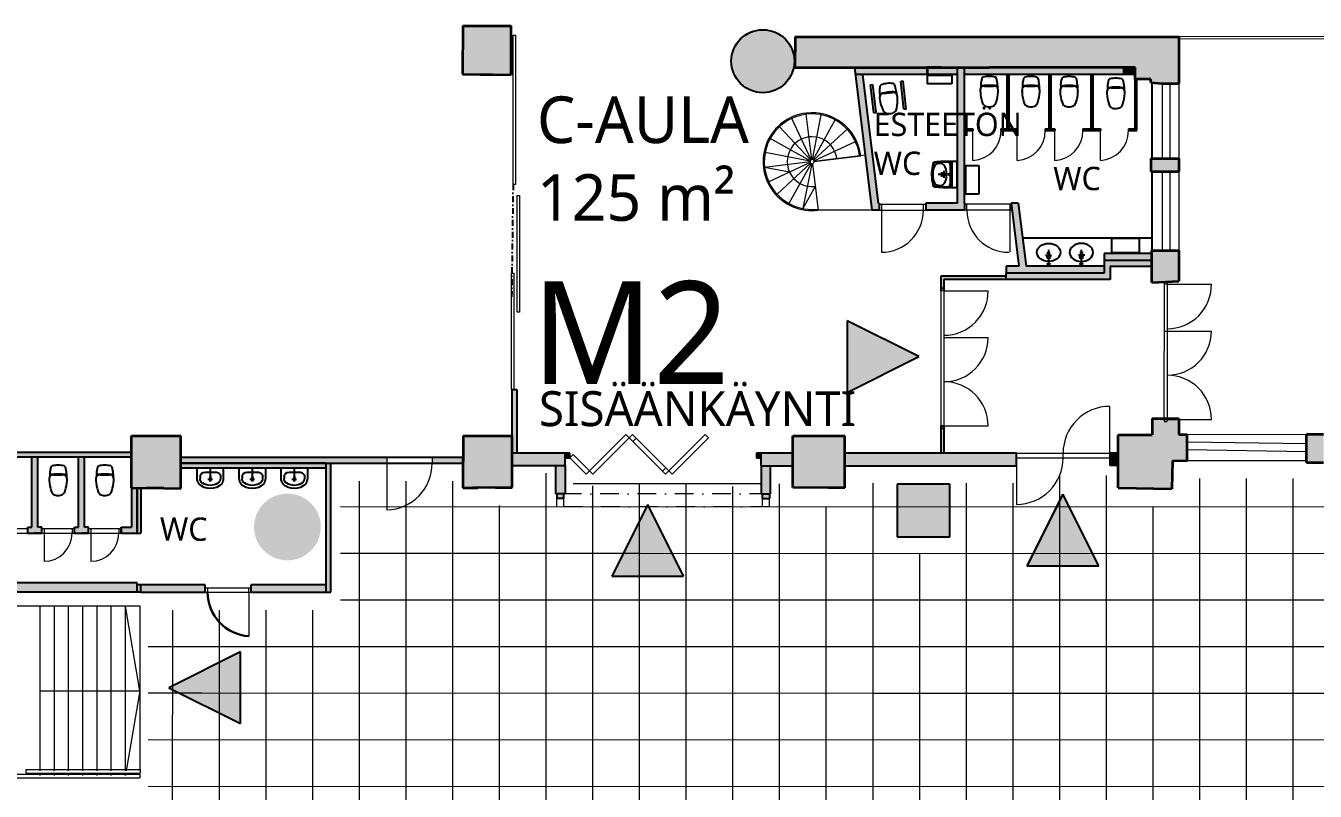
# Model space of a CAD drawing. Header units: millimetres. Extents: x -2569 to 735611, y -420503 to 265310.
# Drawn here: x 23671 to 51290, y 29254 to 45663 of the extents above; entities that cross this region are included whole.
import ezdxf

# ---------------------------------------------------------------- set-up
doc = ezdxf.new("R2010")
doc.units = ezdxf.units.MM
doc.linetypes.add('DASHDOT', pattern=[10, 5, -2.5, 0, -2.5])
doc.linetypes.add('DASHDOT2', pattern=[12.7, 6.35, -3.175, 0, -3.175])
for name, color, linetype, lineweight in [('02 dashed', 7, 'DASHDOT', 13), ('02 IKKUNAT', 130, 'Continuous', 13), ('02 KAIDE', 6, 'Continuous', 13), ('02 KANTAVA', 24, 'Continuous', 35), ('02 KANTAVA _väri', 2, 'Continuous', 35), ('02 OVET', 5, 'Continuous', 13), ('02 RAPUT_HISSI', 1, 'Continuous', 5), ('02 SEINALINJA', 151, 'Continuous', 13), ('02 VÄLISEINÄ', 21, 'Continuous', 25), ('02 VÄLISEINÄ _väri', 21, 'Continuous', 25), ('03 Rappukirjain Tapahtumatila', 1, 'Continuous', 18), ('08 vesipiste', 4, 'Continuous', 9)]:
    doc.layers.add(name, color=color, linetype=linetype, lineweight=lineweight)
doc.layers.add('02 Ruudukko eheä', color=7, linetype='Continuous', lineweight=9, true_color=0x7c7887)
for name, color, linetype in [('02 SANITEETTIKALUSTEET', 7, 'Continuous'), ('02 YLÄPUOLINEN', 8, 'DASHDOT2'), ('03 TEKSTIT', 7, 'Continuous'), ('05 palosammuttimet', 240, 'Continuous'), ('05 Poistumistie', 72, 'Continuous'), ('06 sähkökeskus', 152, 'Continuous')]:
    doc.layers.add(name, color=color, linetype=linetype)
doc.styles.get("Standard").update_dxf_attribs({"font": ''})
doc.styles.get('Standard').set_extended_font_data('Roboto')

# ---------------------------------------------------------------- blocks, each defined once
blk = doc.blocks.new('ruudukko')
at = {"layer": '02 Ruudukko eheä'}
for p, q in [((30610, 19946), (30610, 36512)), ((31610, 19953), (31610, 36512)), ((32610, 19883), (32610, 36512)), ((34610, 12336), (34610, 36688)), ((41610, 12349), (41610, 36472)), ((43610, 12362), (43610, 36472)), ((44610, 12363), (44610, 36472)), ((45610, 12364), (45610, 36632)), ((46610, 12364), (46610, 36632)), ((48610, 12402), (48610, 36570)), ((49610, 12359), (49610, 36571)), ((50610, 12360), (50610, 36571)), ((39222, 36457), (35187, 36457)), ((35610, 12342), (35610, 36415)), ((36610, 34937), (36610, 36457)), ((37610, 12346), (37610, 36449)), ((38610, 12346), (38610, 36398)), ((39610, 12346), (39610, 36457)), ((30201, 35972), (75610, 35961)), ((33610, 19946), (33610, 35991)), ((40610, 12627), (40610, 35969)), ((47610, 12618), (47610, 35968)), ((30201, 34972), (36626, 34970)), ((30201, 34972), (75610, 34961)), ((36610, 25970), (36610, 34970)), ((42610, 12357), (42610, 34969)), ((30201, 33973), (75610, 33962)), ((26606, 19973), (26610, 33748)), ((27610, 19911), (27610, 33748)), ((28610, 19946), (28610, 33748)), ((29610, 19946), (29610, 33748)), ((26085, 32973), (75610, 32961)), ((26085, 31973), (27244, 31973)), ((26610, 31973), (41610, 31969)), ((41610, 31969), (77996, 31960)), ((26085, 30973), (77996, 30960)), ((26085, 29973), (77996, 29960))]:
    blk.add_line(p, q, dxfattribs=at)
blk = doc.blocks.new('Poistumistie')
at = {"layer": '05 Poistumistie'}
blk.add_hatch(color=256, dxfattribs=at).paths.add_polyline_path([(-768, 0), (768, 0), (0, 1535)])
for p, q in [((0, 1535), (-768, 0)), ((768, 0), (0, 1535)), ((-768, 0), (768, 0))]:
    blk.add_line(p, q, dxfattribs=at)

msp = doc.modelspace()

# ---------------------------------------------------------------- hatches: boundary and pattern name
at = {"layer": '02 KANTAVA _väri'}
for points in [[(34064, 44920), (34064, 45380), (34064, 45663), (33030, 45663), (33029, 45379), (33027, 44919), (33025, 44623), (33398, 44619), (33678, 44616), (34064, 44611)], [(48370, 40847), (47793, 40847), (47793, 40159), (48370, 40185)], [(48545, 36904), (48372, 36904), (48372, 37242), (47801, 37242), (47801, 36894), (47070, 36894), (47070, 36387), (47070, 35757), (48216, 35740), (48232, 36339), (48545, 36342)], [(26990, 36874), (25938, 36874), (25938, 35756), (26246, 35752), (26626, 35748), (26990, 35743)], [(34092, 36874), (33036, 36874), (33035, 35759), (33350, 35761), (33730, 35763), (34092, 35766)], [(41216, 36874), (40099, 36874), (40099, 35765), (40861, 35761), (41216, 35761)]]:
    msp.add_hatch(color=256, dxfattribs=at).paths.add_polyline_path(points)
h = msp.add_hatch(color=256, dxfattribs=at)
h.paths.add_polyline_path([(48367, 45427), (40148, 45427), (40144, 44770), (47432, 44766), (47432, 44526), (47432, 44526), (47432, 44516), (47772, 44516), (47772, 44446), (48012, 44423), (48367, 44423)])
h.paths.add_polyline_path([(41420, 44769), (41457, 44769), (42998, 44768)], flags=17)
h = msp.add_hatch(color=256, dxfattribs=at)
h.paths.add_polyline_path([(47432, 44766), (47432, 44616)])
h.paths.add_polyline_path([(48368, 42816), (47772, 42816), (47772, 42536), (48368, 42536)])
h.paths.add_polyline_path([(51471, 36905), (51107, 36905), (51107, 36303), (51471, 36303)])
h.paths.add_polyline_path([(58566, 36909), (58209, 36908), (58209, 36342), (58566, 36345)])
at = {"layer": '02 VÄLISEINÄ'}
h = msp.add_hatch(color=256, dxfattribs=at)
h.dxf.hatch_style = 1
h.paths.add_polyline_path([(44779, 41857), (44779, 41707), (44797, 41707)])
at = {"layer": '02 VÄLISEINÄ _väri'}
h = msp.add_hatch(color=256, dxfattribs=at)
h.dxf.hatch_style = 1
h.paths.add_polyline_path([(42976, 44768), (41420, 44769), (41438, 44622), (42403, 44622), (42979, 44622)])
h = msp.add_hatch(color=256, dxfattribs=at)
h.dxf.hatch_style = 1
h.paths.add_polyline_path([(43779, 44767), (43629, 44767), (43629, 41857), (42947, 41858), (42947, 41708), (43779, 41707), (43779, 41857)])
h = msp.add_hatch(color=256, dxfattribs=at)
h.dxf.hatch_style = 1
h.paths.add_polyline_path([(43629, 44767), (43629, 44616), (42979, 44616), (42976, 44768)])
h = msp.add_hatch(color=256, dxfattribs=at)
h.dxf.hatch_style = 1
h.paths.add_polyline_path([(47182, 44766), (45166, 44766), (44311, 44766), (43779, 44767), (43779, 44616), (47182, 44616)])
h = msp.add_hatch(color=256, dxfattribs=at)
h.dxf.hatch_style = 1
h.paths.add_polyline_path([(47432, 44766), (47182, 44766), (47182, 44616), (47432, 44616)])
h = msp.add_hatch(color=256, dxfattribs=at)
h.dxf.hatch_style = 1
h.paths.add_polyline_path([(41590, 44616), (41440, 44606), (41796, 41708), (41947, 41708), (41947, 41858), (41929, 41858)])
h = msp.add_hatch(color=256, dxfattribs=at)
h.dxf.hatch_style = 1
h.paths.add_polyline_path([(44732, 44616), (44692, 44616), (44692, 43457), (44732, 43457)])
h = msp.add_hatch(color=256, dxfattribs=at)
h.dxf.hatch_style = 1
h.paths.add_polyline_path([(45632, 44616), (45592, 44616), (45592, 43457), (45632, 43456)])
h = msp.add_hatch(color=256, dxfattribs=at)
h.dxf.hatch_style = 1
h.paths.add_polyline_path([(46532, 44616), (46492, 44616), (46492, 43456), (46532, 43456)])
h = msp.add_hatch(color=256, dxfattribs=at)
h.dxf.hatch_style = 1
h.paths.add_polyline_path([(47472, 44516), (47432, 44516), (47432, 43456), (47472, 43456)])
h = msp.add_hatch(color=256, dxfattribs=at)
h.dxf.hatch_style = 1
h.paths.add_polyline_path([(43959, 43457), (43779, 43457), (43779, 43417), (43959, 43417)])
h = msp.add_hatch(color=256, dxfattribs=at)
h.dxf.hatch_style = 1
h.paths.add_polyline_path([(44909, 43457), (44559, 43457), (44559, 43417), (44909, 43417)])
h = msp.add_hatch(color=256, dxfattribs=at)
h.dxf.hatch_style = 1
h.paths.add_polyline_path([(45715, 43456), (45509, 43457), (45509, 43417), (45715, 43416)])
h = msp.add_hatch(color=256, dxfattribs=at)
h.dxf.hatch_style = 1
h.paths.add_polyline_path([(46690, 43456), (46315, 43457), (46315, 43417), (46532, 43416), (46690, 43417)])
h = msp.add_hatch(color=256, dxfattribs=at)
h.dxf.hatch_style = 1
h.paths.add_polyline_path([(47290, 43457), (47290, 43417), (47472, 43416), (47472, 43456)])
for points in [[(44930, 41857), (44779, 41857), (44945, 40507), (44668, 40507), (44668, 40357), (46767, 40357), (46767, 40507), (45096, 40507)], [(47793, 40634), (46767, 40634), (46767, 40357), (44668, 40357), (44668, 40227), (46897, 40227), (46897, 40504), (47793, 40504)], [(47793, 40784), (46767, 40784), (46767, 40634), (47793, 40634)], [(44890, 36504), (41216, 36504), (41216, 36229), (44890, 36229)], [(47070, 36387), (47070, 36504), (46890, 36504), (46890, 36244), (47070, 36244)]]:
    msp.add_hatch(color=256, dxfattribs=at).paths.add_polyline_path(points)
h = msp.add_hatch(color=256, dxfattribs=at)
h.dxf.hatch_style = 1
h.paths.add_polyline_path([(44668, 40297), (43268, 40297), (43268, 39984), (43338, 39984), (43338, 40227), (44668, 40227)])
h = msp.add_hatch(color=256, dxfattribs=at)
h.dxf.hatch_style = 1
h.paths.add_polyline_path([(34193, 37863), (34093, 37863), (34093, 36504), (34192, 36504)])
h = msp.add_hatch(color=256, dxfattribs=at)
h.dxf.hatch_style = 1
h.paths.add_polyline_path([(43338, 37086), (43268, 37086), (43268, 36504), (43338, 36504)])
h = msp.add_hatch(color=256, dxfattribs=at)
h.dxf.hatch_style = 1
h.paths.add_polyline_path([(25938, 36517), (19792, 36517), (19795, 36417), (25938, 36417)])
h = msp.add_hatch(color=256, dxfattribs=at)
h.dxf.hatch_style = 1
h.paths.add_polyline_path([(35224, 36504), (34092, 36504), (34092, 36229), (35224, 36229)])
h = msp.add_hatch(color=256, dxfattribs=at)
h.dxf.hatch_style = 1
h.paths.add_polyline_path([(35324, 36504), (35224, 36504), (35224, 36404), (35324, 36404)])
h = msp.add_hatch(color=256, dxfattribs=at)
h.dxf.hatch_style = 1
h.paths.add_polyline_path([(39424, 36504), (39324, 36504), (39324, 36404), (39424, 36404)])
h = msp.add_hatch(color=256, dxfattribs=at)
h.dxf.hatch_style = 1
h.paths.add_polyline_path([(40099, 36504), (39424, 36504), (39424, 36404), (39424, 36229), (40099, 36229)])
h = msp.add_hatch(color=256, dxfattribs=at)
h.dxf.hatch_style = 1
h.paths.add_polyline_path([(23928, 36417), (23798, 36417), (23798, 34914), (23713, 34914), (23713, 34784), (23798, 34784), (24013, 34784), (24013, 34884), (24013, 34914), (24008, 34914), (23928, 34914)])
h = msp.add_hatch(color=256, dxfattribs=at)
h.dxf.hatch_style = 1
h.paths.add_polyline_path([(25013, 34884), (25013, 34914), (25008, 34914), (24928, 34914), (24928, 36417), (24798, 36417), (24798, 34914), (24713, 34914), (24713, 34784), (24798, 34784), (25013, 34784)])
h = msp.add_hatch(color=256, dxfattribs=at)
h.dxf.hatch_style = 1
h.paths.add_polyline_path([(28847, 36414), (26990, 36414), (26990, 36284), (28847, 36284)])
h.paths.add_polyline_path([(30205, 36414), (29407, 36414), (29407, 36284), (30205, 36284)])
h.paths.add_polyline_path([(29407, 36384), (28847, 36384), (28847, 36264), (29407, 36264)])
h.paths.add_polyline_path([(29407, 36414), (28847, 36414), (28847, 36384), (29407, 36384)])
h = msp.add_hatch(color=256, dxfattribs=at)
h.dxf.hatch_style = 1
h.paths.add_polyline_path([(26990, 36284), (26990, 36184), (30103, 36184), (30103, 36284), (29407, 36284), (29407, 36264), (28847, 36264), (28847, 36284)])
h = msp.add_hatch(color=256, dxfattribs=at)
h.dxf.hatch_style = 1
h.paths.add_polyline_path([(30205, 36284), (30103, 36284), (30103, 33520), (30205, 33520)])
h = msp.add_hatch(color=256, dxfattribs=at)
h.dxf.hatch_style = 1
h.paths.add_polyline_path([(33032, 36414), (30205, 36414), (30205, 36284), (31405, 36284), (31405, 36414), (32373, 36414), (32373, 36284), (33032, 36284)])
h = msp.add_hatch(color=256, dxfattribs=at)
h.dxf.hatch_style = 1
h.paths.add_polyline_path([(35224, 36229), (35024, 36229), (35024, 35629), (35224, 35629)])
h.paths.add_polyline_path([(35224, 35629), (35024, 35629), (35024, 35629), (35224, 35629)], flags=17)
h.paths.add_polyline_path([(35199, 35629), (35049, 35629), (35049, 35527), (35199, 35527)])
h = msp.add_hatch(color=256, dxfattribs=at)
h.dxf.hatch_style = 1
h.paths.add_polyline_path([(39624, 36229), (39424, 36229), (39424, 35742), (39624, 35742)])
h.paths.add_polyline_path([(39624, 35742), (39424, 35742), (39424, 35629), (39624, 35629)])
h.paths.add_polyline_path([(39599, 35629), (39449, 35629), (39449, 35527), (39599, 35527)])
h = msp.add_hatch(color=256, dxfattribs=at)
h.dxf.hatch_style = 1
h.paths.add_polyline_path([(26055, 35754), (25938, 35754), (25938, 34914), (25713, 34914), (25713, 34784), (26055, 34784)])
h = msp.add_hatch(color=256, dxfattribs=at)
h.dxf.hatch_style = 1
h.paths.add_polyline_path([(26138, 35753), (26055, 35754), (26055, 34783), (26138, 34783)])
h = msp.add_hatch(color=256, dxfattribs=at)
h.dxf.hatch_style = 1
h.paths.add_polyline_path([(26055, 33720), (18819, 33720), (18819, 33520), (26055, 33520)])
h = msp.add_hatch(color=256, dxfattribs=at)
h.dxf.hatch_style = 1
h.paths.add_polyline_path([(27514, 33520), (27514, 33678), (26051, 33678), (26051, 33520)])
h = msp.add_hatch(color=256, dxfattribs=at)
h.dxf.hatch_style = 1
h.paths.add_polyline_path([(30103, 33678), (28500, 33678), (28500, 33520), (30103, 33520)])
at = {"layer": '05 palosammuttimet'}
msp.add_hatch(color=256, dxfattribs=at).paths.add_polyline_path([(40133, 44903, 1), (38783, 44903, 1)])
at = {"layer": '05 Poistumistie'}
h = msp.add_hatch(color=256, dxfattribs=at)
h.paths.add_polyline_path([(41263, 39339), (41263, 37803), (42798, 38571)])
h.paths.add_polyline_path([(41263, 39075), (41263, 38067)], flags=17)
h = msp.add_hatch(color=256, dxfattribs=at)
h.paths.add_polyline_path([(28269, 30703), (28269, 32239), (26734, 31471)])
h.paths.add_polyline_path([(28269, 30967), (28269, 31975)], flags=17)
at = {"layer": '06 sähkökeskus'}
msp.add_hatch(color=256, dxfattribs=at).paths.add_polyline_path([(42339, 34708), (43464, 34708), (43464, 35833), (42339, 35833)])
at = {"layer": '08 vesipiste'}
msp.add_hatch(color=256, dxfattribs=at).paths.add_polyline_path([(28560, 34919, 1), (29990, 34919, 1)])

# ---------------------------------------------------------------- linework, layer by layer
at = {"layer": '02 dashed', "ltscale": 80}
for p, q in [((35049, 35354), (35049, 35527)), ((39599, 35354), (35049, 35354)), ((39599, 35354), (35049, 35354)), ((35199, 35354), (35199, 35527)), ((39575, 35629), (35224, 35629)), ((39449, 35354), (39449, 35527)), ((39599, 35354), (39599, 35527))]:
    msp.add_line(p, q, dxfattribs=at)
at = {"layer": '02 IKKUNAT', "linetype": 'Continuous'}
for p, q in [((48012, 44423), (48012, 42816)), ((48177, 44423), (48177, 42816)), ((48012, 42536), (48012, 40847)), ((48177, 42536), (48177, 40847)), ((51113, 36698), (48551, 36737)), ((51111, 36533), (48548, 36572))]:
    msp.add_line(p, q, dxfattribs=at)
at = {"layer": '02 IKKUNAT'}
for points in [[(34109, 45464), (34159, 45464), (34159, 42264), (34109, 42264), (34109, 45464)], [(34198, 39524), (34198, 42024), (34248, 42024), (34248, 39524), (34198, 39524)], [(34076, 37863), (34076, 40363), (34126, 40363), (34126, 37863), (34076, 37863)]]:
    msp.add_lwpolyline(points, dxfattribs=at)
at = {"layer": '02 KAIDE'}
for p, q in [((55122, 45438), (48367, 45427)), ((55072, 45388), (48367, 45377))]:
    msp.add_line(p, q, dxfattribs=at)
at = {"layer": '02 KAIDE', "ltscale": 50}
for p, q in [((21939, 29620), (26111, 29620)), ((23679, 29720), (26121, 29720)), ((23679, 29640), (23679, 29720)), ((23679, 29640), (26121, 29640)), ((26111, 29620), (26111, 29540)), ((26121, 29720), (26121, 29640)), ((21939, 29540), (26111, 29540))]:
    msp.add_line(p, q, dxfattribs=at)
at = {"layer": '02 KANTAVA'}
for p, q in [((33030, 45663), (33029, 45379)), ((33030, 45663), (33029, 45379)), ((33030, 45663), (34064, 45663)), ((33030, 45663), (34064, 45663)), ((34064, 44920), (34064, 45663)), ((33029, 45379), (33027, 44919)), ((33029, 45379), (33027, 44919)), ((34064, 44920), (34064, 45380)), ((40148, 45427), (40144, 44770)), ((40148, 45427), (48367, 45427)), ((48367, 45427), (48367, 44423)), ((33027, 44919), (33025, 44623)), ((33027, 44919), (33025, 44623)), ((34064, 44611), (34064, 44920)), ((34064, 44611), (34064, 44920)), ((40144, 44770), (44311, 44766)), ((43268, 44767), (42976, 44767)), ((42976, 44767), (42979, 44622)), ((45166, 44766), (44311, 44766)), ((47432, 44766), (45166, 44766)), ((47432, 44516), (47432, 44766)), ((33025, 44623), (33398, 44619)), ((33025, 44623), (33398, 44619)), ((33398, 44619), (33678, 44616)), ((33398, 44619), (33678, 44616)), ((33678, 44616), (34064, 44611)), ((33678, 44616), (34064, 44611)), ((47772, 44516), (47432, 44516)), ((47772, 44446), (47772, 44516)), ((47772, 44446), (48012, 44423)), ((48012, 44423), (48367, 44423)), ((47772, 42816), (47772, 42536)), ((47772, 42816), (48368, 42816)), ((48368, 42816), (48368, 42536)), ((47772, 42536), (48368, 42536)), ((47793, 40159), (47793, 40847)), ((47793, 40847), (48370, 40847)), ((48370, 40847), (48370, 40185)), ((47793, 40159), (48370, 40185)), ((47801, 37242), (47801, 36894)), ((47801, 37242), (48372, 37242)), ((48372, 37242), (48372, 36904)), ((25938, 36874), (26990, 36874)), ((25938, 35756), (25938, 36874)), ((26990, 35743), (26990, 36874)), ((33036, 36874), (33035, 35759)), ((33036, 36874), (34092, 36874)), ((34092, 35766), (34092, 36874)), ((40099, 35765), (40099, 36874)), ((40099, 36874), (41216, 36874)), ((41216, 35761), (41216, 36874)), ((47070, 36894), (47801, 36894)), ((47070, 36387), (47070, 36894)), ((48372, 36904), (48545, 36904)), ((48545, 36342), (48545, 36904)), ((51107, 36303), (51107, 36905)), ((51107, 36905), (51471, 36905)), ((47070, 35757), (47070, 36387)), ((48232, 36339), (48216, 35740)), ((48232, 36339), (48545, 36342)), ((51107, 36303), (51471, 36303)), ((25938, 35756), (26246, 35752)), ((26626, 35748), (26246, 35752)), ((26626, 35748), (26990, 35743)), ((33035, 35759), (33350, 35761)), ((33730, 35763), (33249, 35760)), ((33730, 35763), (34092, 35766)), ((40861, 35761), (40099, 35765)), ((41216, 35761), (40861, 35761)), ((47070, 35757), (48216, 35740))]:
    msp.add_line(p, q, dxfattribs=at)
at = {"layer": '02 OVET'}
for p, q in [((43959, 42776), (43959, 43457)), ((44559, 43417), (44559, 43457)), ((44909, 42776), (44909, 43457)), ((45509, 43416), (45509, 43457)), ((45715, 42776), (45715, 43456)), ((46315, 43416), (46315, 43457)), ((46690, 42776), (46690, 43456)), ((47290, 43416), (47290, 43457)), ((41947, 41838), (42947, 41838)), ((41947, 41708), (42947, 41708)), ((41997, 41838), (41997, 40808)), ((42897, 41708), (42897, 41838)), ((44779, 41837), (43779, 41837)), ((44779, 41707), (43779, 41707)), ((43829, 41707), (43829, 41837)), ((44749, 41837), (44749, 40807)), ((48055, 40171), (48050, 37192)), ((48121, 40171), (48055, 40171)), ((48121, 40123), (48055, 40123)), ((48121, 40173), (48116, 37192)), ((48121, 40123), (49068, 40123)), ((43338, 39984), (43268, 39984)), ((43268, 39984), (43268, 37086)), ((43338, 39984), (44285, 39984)), ((43338, 39984), (43338, 37086)), ((43338, 38980), (44285, 38980)), ((48053, 39119), (49068, 39119)), ((46890, 36504), (46890, 37503)), ((43268, 37086), (43338, 37086)), ((43338, 37086), (44285, 37086)), ((48055, 37225), (48121, 37225)), ((48055, 37178), (48121, 37178)), ((48121, 37225), (49068, 37225)), ((44890, 36504), (46890, 36504)), ((44890, 36404), (44890, 35404)), ((44890, 36404), (46890, 36404)), ((23013, 34884), (23713, 34884)), ((23713, 34884), (23713, 34784)), ((24013, 34884), (24713, 34884)), ((24013, 34884), (24013, 34784)), ((24063, 34884), (24063, 34784)), ((24663, 34884), (24663, 34784)), ((24713, 34884), (24713, 34784)), ((25013, 34884), (25713, 34884)), ((25013, 34884), (25013, 34784)), ((25063, 34884), (25063, 34784)), ((25663, 34884), (25663, 34784)), ((25713, 34884), (25713, 34784)), ((23013, 34784), (23713, 34784)), ((24013, 34784), (24713, 34784)), ((24063, 34784), (24063, 34184)), ((25013, 34784), (25713, 34784)), ((25063, 34784), (25063, 34184)), ((27514, 33612), (27564, 33612)), ((27514, 33520), (27564, 33520)), ((27564, 33612), (28500, 33612)), ((27564, 33612), (27564, 33520)), ((27564, 33520), (28450, 33520)), ((28450, 33520), (28450, 33612)), ((28450, 33520), (28450, 32577)), ((28450, 33520), (28500, 33520))]:
    msp.add_line(p, q, dxfattribs=at)
at = {"layer": '02 OVET', "ltscale": 30}
for p, q in [((35748, 36121), (36526, 36899)), ((36597, 36828), (35819, 36050)), ((36526, 36899), (36597, 36828)), ((36667, 36899), (36597, 36828)), ((36597, 36828), (37374, 36050)), ((37445, 36121), (36667, 36899)), ((36674, 36750), (36745, 36821)), ((37445, 36121), (38223, 36899)), ((38294, 36828), (37516, 36050)), ((38223, 36899), (38294, 36828)), ((35395, 36474), (35324, 36404)), ((35748, 36121), (35395, 36474)), ((45890, 36404), (45890, 36504)), ((35324, 36404), (35677, 36050)), ((37311, 36114), (37382, 36184)), ((35677, 36050), (35748, 36121)), ((35819, 36050), (35748, 36121)), ((37374, 36050), (37445, 36121)), ((37516, 36050), (37445, 36121))]:
    msp.add_line(p, q, dxfattribs=at)
at = {"layer": '02 OVET', "color": 5}
for p, q in [((31405, 36414), (32373, 36414)), ((31405, 36414), (31405, 36284)), ((31405, 36284), (32373, 36284)), ((31405, 36284), (31405, 35284)), ((32373, 36414), (32373, 36284))]:
    msp.add_line(p, q, dxfattribs=at)
at = {"layer": '02 OVET'}
for centre, radius, start, end in [((43925, 43410), 635, 273.1348, 0.6569), ((44873, 43411), 636, 273.2377, 0.5225), ((45679, 43411), 636, 273.2377, 0.5225), ((46654, 43411), 636, 273.2377, 0.5225), ((41997, 41708), 900, 270, 0), ((44729, 41707), 900, 180, 270), ((48121, 40114), 947, 270, 0.5735), ((43338, 39975), 947, 270, 0.5735), ((43338, 38980), 947, 270, 0), ((48121, 39119), 947, 270, 0), ((48121, 37225), 947, 0, 90), ((43338, 37086), 947, 0, 90), ((46890, 36504), 1000, 89.9911, 179.9985), ((44890, 36404), 1000, 270, 0), ((24063, 34784), 600, 270, 0), ((25063, 34784), 600, 270, 0)]:
    msp.add_arc(centre, radius, start, end, dxfattribs=at)
at = {"layer": '02 OVET', "color": 5}
msp.add_arc((31382, 36275), 991, 271.3423, 0.5177, dxfattribs=at)
at = {"layer": '02 OVET', "lineweight": 30, "ltscale": 5}
msp.add_arc((28507, 33520), 943, 180, 266.5346, dxfattribs=at)
at = {"layer": '02 RAPUT_HISSI'}
for p, q in [((40495, 42790), (40081, 43678)), ((40508, 42794), (40389, 43766)), ((40522, 42793), (40709, 43755)), ((40534, 42788), (41010, 43646)), ((40483, 42782), (39815, 43499)), ((40545, 42780), (41262, 43448)), ((40475, 42771), (39618, 43246)), ((40553, 42769), (41441, 43183)), ((40470, 42759), (39508, 42946)), ((41651, 42890), (40557, 42755)), ((40557, 42755), (41555, 42878)), ((40470, 42745), (39497, 42625)), ((40474, 42732), (39585, 42318)), ((26121, 33220), (18459, 33220))]:
    msp.add_line(p, q, dxfattribs=at)
at = {"layer": '02 RAPUT_HISSI', "ltscale": 30}
msp.add_line((40030, 42525), (39497, 42625), dxfattribs=at)
at = {"layer": '02 RAPUT_HISSI', "ltscale": 25}
for p, q in [((40481, 42720), (39765, 42052)), ((40492, 42712), (40017, 41855)), ((40505, 42707), (40318, 41745)), ((40519, 42707), (40641, 41708)), ((40578, 42220), (40318, 41745))]:
    msp.add_line(p, q, dxfattribs=at)
at = {"layer": '02 RAPUT_HISSI', "ltscale": 50}
for p, q in [((41787, 41708), (40641, 41708)), ((23979, 29690), (23979, 33220)), ((24283, 29690), (24283, 33220)), ((24588, 29690), (24588, 33220)), ((24892, 29690), (24892, 33220)), ((25197, 29690), (25197, 33220)), ((25501, 29690), (25501, 33220)), ((25806, 29690), (25806, 33220)), ((26111, 31405), (25806, 33220)), ((26121, 29690), (26121, 33220)), ((23979, 31405), (26111, 31405)), ((26111, 31405), (25823, 29690)), ((23979, 29590), (23979, 29640)), ((24283, 29590), (24283, 29640)), ((24588, 29590), (24588, 29640)), ((24892, 29590), (24892, 29640)), ((25197, 29590), (25197, 29640)), ((25501, 29590), (25501, 29640)), ((25814, 29640), (25806, 29590)), ((25806, 29590), (25806, 29640))]:
    msp.add_line(p, q, dxfattribs=at)
at = {"layer": '02 RAPUT_HISSI'}
for radius, start, end in [(1050, 97, 277), (1024, 7, 277), (1050, 7, 97), (43.7, 151, 7), (43.7, 7, 151)]:
    msp.add_arc((40513, 42750), radius, start, end, dxfattribs=at)
at = {"layer": '02 RAPUT_HISSI', "ltscale": 30}
msp.add_arc((40513, 42750), 534, 7, 205, dxfattribs=at)
at = {"layer": '02 RAPUT_HISSI', "ltscale": 25}
msp.add_arc((40513, 42750), 534, 205, 277, dxfattribs=at)
at = {"layer": '02 SANITEETTIKALUSTEET'}
for p, q in [((42462, 44474), (42412, 44468)), ((42479, 43872), (42412, 44468)), ((42529, 43878), (42462, 44474)), ((43509, 44597), (42979, 44597)), ((42979, 44597), (42979, 44417)), ((43509, 44597), (43509, 44417)), ((41766, 44396), (41816, 44401)), ((41833, 43799), (41766, 44396)), ((41883, 43805), (41816, 44401)), ((41960, 44223), (41966, 44163)), ((42041, 44212), (42233, 44234)), ((42316, 44263), (42323, 44203)), ((43509, 44417), (42979, 44417)), ((44129, 44391), (44129, 44331)), ((44208, 44371), (44401, 44371)), ((44487, 44391), (44487, 44331)), ((45021, 44391), (45021, 44331)), ((45100, 44371), (45293, 44371)), ((45380, 44391), (45380, 44331)), ((45838, 44390), (45838, 44330)), ((45917, 44370), (46110, 44370)), ((46196, 44390), (46196, 44330)), ((46839, 44353), (46839, 44293)), ((46919, 44333), (47112, 44333)), ((47198, 44353), (47198, 44293)), ((41833, 43799), (41883, 43805)), ((42529, 43878), (42479, 43872)), ((43342, 42401), (43342, 42551)), ((43492, 42749), (43492, 42203)), ((43618, 42755), (43507, 42755)), ((43507, 42755), (43507, 42195)), ((43618, 42195), (43618, 42755)), ((44090, 42663), (43802, 42663)), ((43802, 42663), (43802, 42063)), ((44090, 42063), (44090, 42663)), ((43442, 42476), (43217, 42476)), ((43292, 42426), (43292, 42526)), ((43507, 42195), (43618, 42195)), ((43802, 42063), (44090, 42063)), ((47793, 41107), (45022, 41107)), ((47524, 41100), (46924, 41100)), ((46924, 41100), (46924, 40800)), ((47524, 40800), (47524, 41100)), ((46924, 40800), (47524, 40800)), ((27342, 35960), (27342, 36184)), ((27342, 36184), (27902, 36184)), ((27622, 36184), (27622, 35897)), ((27902, 36184), (27902, 35960)), ((28242, 35960), (28242, 36184)), ((28242, 36184), (28802, 36184)), ((28522, 36184), (28522, 35897)), ((28802, 36184), (28802, 35960)), ((29142, 35960), (29142, 36184)), ((29142, 36184), (29702, 36184)), ((29422, 36184), (29422, 35897)), ((29702, 36184), (29702, 35960)), ((24183, 36059), (24183, 35999)), ((24263, 36039), (24456, 36039)), ((24542, 36059), (24542, 35999)), ((25183, 36059), (25183, 35999)), ((25263, 36039), (25456, 36039)), ((25542, 36059), (25542, 35999)), ((27345, 35927), (27342, 35960)), ((27353, 35896), (27345, 35927)), ((27403, 36005), (27403, 35960)), ((27511, 36094), (27733, 36094)), ((27572, 35947), (27672, 35947)), ((27597, 35922), (27647, 35922)), ((27841, 36005), (27841, 35960)), ((27899, 35927), (27891, 35896)), ((27902, 35960), (27899, 35927)), ((28245, 35927), (28242, 35960)), ((28253, 35896), (28245, 35927)), ((28303, 36005), (28303, 35960)), ((28411, 36094), (28633, 36094)), ((28472, 35947), (28572, 35947)), ((28497, 35922), (28547, 35922)), ((28741, 36005), (28741, 35960)), ((28799, 35927), (28791, 35896)), ((28802, 35960), (28799, 35927)), ((29144, 35927), (29142, 35960)), ((29152, 35896), (29144, 35927)), ((29202, 36005), (29202, 35960)), ((29311, 36094), (29532, 36094)), ((29372, 35947), (29472, 35947)), ((29397, 35922), (29447, 35922)), ((29641, 36005), (29641, 35960)), ((29699, 35927), (29691, 35896)), ((29702, 35960), (29699, 35927)), ((27366, 35866), (27353, 35896)), ((27384, 35839), (27366, 35866)), ((27406, 35816), (27384, 35839)), ((27431, 35798), (27406, 35816)), ((27492, 35768), (27431, 35798)), ((27556, 35750), (27492, 35768)), ((27622, 35744), (27556, 35750)), ((27688, 35750), (27622, 35744)), ((27753, 35768), (27688, 35750)), ((27814, 35798), (27753, 35768)), ((27839, 35816), (27814, 35798)), ((27861, 35839), (27839, 35816)), ((27878, 35866), (27861, 35839)), ((27891, 35896), (27878, 35866)), ((28266, 35866), (28253, 35896)), ((28283, 35839), (28266, 35866)), ((28305, 35816), (28283, 35839)), ((28330, 35798), (28305, 35816)), ((28391, 35768), (28330, 35798)), ((28456, 35750), (28391, 35768)), ((28522, 35744), (28456, 35750)), ((28588, 35750), (28522, 35744)), ((28652, 35768), (28588, 35750)), ((28713, 35798), (28652, 35768)), ((28739, 35816), (28713, 35798)), ((28760, 35839), (28739, 35816)), ((28778, 35866), (28760, 35839)), ((28791, 35896), (28778, 35866)), ((29165, 35866), (29152, 35896)), ((29183, 35839), (29165, 35866)), ((29205, 35816), (29183, 35839)), ((29230, 35798), (29205, 35816)), ((29291, 35768), (29230, 35798)), ((29355, 35750), (29291, 35768)), ((29422, 35744), (29355, 35750)), ((29488, 35750), (29422, 35744)), ((29552, 35768), (29488, 35750)), ((29613, 35798), (29552, 35768)), ((29638, 35816), (29613, 35798)), ((29660, 35839), (29638, 35816)), ((29678, 35866), (29660, 35839)), ((29691, 35896), (29678, 35866))]:
    msp.add_line(p, q, dxfattribs=at)
at = {"layer": '02 SANITEETTIKALUSTEET', "ltscale": 20}
for p, q in [((45510, 40744), (45639, 40744)), ((45541, 40797), (45615, 40797)), ((45581, 40553), (45581, 40857)), ((46353, 40744), (46223, 40744)), ((46321, 40797), (46248, 40797)), ((46281, 40553), (46281, 40857))]:
    msp.add_line(p, q, dxfattribs=at)
at = {"layer": '02 SANITEETTIKALUSTEET'}
for centre, radius in [((43321, 42476), 29.9), ((43442, 42476), 13.9)]:
    msp.add_circle(centre, radius, dxfattribs=at)
at = {"layer": '02 SANITEETTIKALUSTEET', "ltscale": 20}
for centre, radius in [((45581, 40705), 31.1), ((46281, 40705), 31.1), ((45581, 40553), 24.4), ((46281, 40553), 24.4)]:
    msp.add_circle(centre, radius, dxfattribs=at)
at = {"layer": '02 SANITEETTIKALUSTEET'}
for centre, radius, start, end in [((44754, 44365), 626, 164.4337, 177.4071), ((44189, 44522), 40, 103.7116, 164.4337), ((44308, 44036), 540, 90, 103.7116), ((44308, 44036), 540, 76.2884, 90), ((44426, 44522), 40, 15.5663, 76.2884), ((43862, 44365), 626, 2.5929, 15.5663), ((45646, 44364), 626, 164.4337, 177.4071), ((45082, 44521), 40, 103.7116, 164.4337), ((45200, 44036), 540, 90, 103.7116), ((45200, 44036), 540, 76.2884, 90), ((45319, 44521), 40, 15.5663, 76.2884), ((44755, 44364), 626, 2.5929, 15.5663), ((46463, 44364), 626, 164.4337, 177.4071), ((45899, 44521), 40, 103.7116, 164.4337), ((46017, 44035), 540, 90, 103.7116), ((46017, 44035), 540, 76.2884, 90), ((46136, 44521), 40, 15.5663, 76.2884), ((45571, 44364), 626, 2.5929, 15.5663), ((47465, 44326), 626, 164.4337, 177.4071), ((46900, 44484), 40, 103.7116, 164.4337), ((47019, 43998), 540, 90, 103.7116), ((47019, 43998), 540, 76.2884, 90), ((47137, 44484), 40, 15.5663, 76.2884), ((46573, 44326), 626, 2.5929, 15.5663), ((42584, 44267), 626, 170.839, 183.8124), ((41979, 44226), 20, 183.8124, 286.4644), ((42006, 44360), 40, 110.1169, 170.839), ((42059, 44091), 123, 98.6487, 130.5301), ((42238, 43351), 893, 96.4053, 106.4644), ((42178, 43890), 540, 96.4053, 110.1169), ((42178, 43890), 540, 82.6936, 96.4053), ((42238, 43351), 893, 86.3461, 96.4053), ((42248, 44112), 123, 62.2804, 97.9062), ((42241, 44386), 40, 21.9716, 82.6936), ((41698, 44167), 626, 8.9981, 21.9716), ((42296, 44262), 20, 266.3461, 8.9981), ((42264, 44160), 73.6, 40.8033, 55.2617), ((42195, 44126), 149, 358.0981, 33.4331), ((44264, 44269), 149, 152.6296, 188.3072), ((44835, 44266), 718, 181.5081, 199.512), ((44149, 44392), 20, 177.4071, 280.0591), ((44192, 44295), 73.6, 131.1436, 145.6019), ((44213, 44249), 123, 92.2435, 124.1248), ((44308, 43494), 893, 90, 100.0591), ((44308, 43494), 893, 79.9409, 90), ((44403, 44249), 123, 55.8752, 91.5009), ((43781, 44266), 718, 340.488, 358.4919), ((44467, 44392), 20, 259.9409, 2.5929), ((44424, 44295), 73.6, 34.3981, 48.8564), ((44352, 44269), 149, 351.6928, 27.0279), ((45157, 44268), 149, 152.6296, 188.3072), ((45728, 44266), 718, 181.5081, 199.512), ((45041, 44392), 20, 177.4071, 280.0591), ((45085, 44294), 73.6, 131.1436, 145.6019), ((45105, 44248), 123, 92.2435, 124.1248), ((45200, 43493), 893, 90, 100.0591), ((45200, 43493), 893, 79.9409, 90), ((45296, 44248), 123, 55.8752, 91.5009), ((44673, 44266), 718, 340.488, 358.4919), ((45360, 44392), 20, 259.9409, 2.5929), ((45316, 44294), 73.6, 34.3981, 48.8564), ((45244, 44268), 149, 351.6928, 27.0279), ((45973, 44267), 149, 152.6296, 188.3072), ((46544, 44265), 718, 181.5081, 199.512), ((45858, 44391), 20, 177.4071, 280.0591), ((45901, 44294), 73.6, 131.1436, 145.6019), ((45922, 44247), 123, 92.2435, 124.1248), ((46017, 43492), 893, 90, 100.0591), ((46017, 43492), 893, 79.9409, 90), ((46112, 44247), 123, 55.8752, 91.5009), ((45490, 44265), 718, 340.488, 358.4919), ((46176, 44391), 20, 259.9409, 2.5929), ((46133, 44294), 73.6, 34.3981, 48.8564), ((46061, 44267), 149, 351.6928, 27.0279), ((46975, 44230), 149, 152.6296, 188.3072), ((47546, 44228), 718, 181.5081, 199.512), ((46859, 44354), 20, 177.4071, 280.0591), ((46903, 44256), 73.6, 131.1436, 145.6019), ((46924, 44210), 123, 92.2435, 124.1248), ((47019, 43455), 893, 90, 100.0591), ((47019, 43455), 893, 79.9409, 90), ((47114, 44210), 123, 55.8752, 91.5009), ((46492, 44228), 718, 340.488, 358.4919), ((47178, 44354), 20, 259.9409, 2.5929), ((47134, 44256), 73.6, 34.3981, 48.8564), ((47063, 44230), 149, 351.6928, 27.0279), ((42108, 44116), 149, 159.0348, 194.7125), ((42676, 44178), 718, 187.9134, 205.9173), ((42034, 44134), 73.6, 137.5488, 152.0072), ((41628, 44060), 718, 346.8933, 4.8972), ((44300, 44066), 147, 195.3839, 232.3772), ((44305, 44136), 210, 242.8821, 270.711), ((44310, 44137), 211, 269.3747, 296.9913), ((44313, 44068), 150, 308.1392, 344.2627), ((45193, 44065), 147, 195.3839, 232.3772), ((45198, 44135), 210, 242.8821, 270.711), ((45203, 44136), 211, 269.3747, 296.9913), ((45206, 44067), 150, 308.1392, 344.2627), ((46009, 44065), 147, 195.3839, 232.3772), ((46014, 44134), 210, 242.8821, 270.711), ((46019, 44136), 211, 269.3747, 296.9913), ((46022, 44066), 150, 308.1392, 344.2627), ((47011, 44028), 147, 195.3839, 232.3772), ((47024, 44029), 150, 308.1392, 344.2627), ((42166, 43919), 147, 201.7891, 238.7825), ((42164, 43989), 210, 249.2874, 277.1163), ((42169, 43991), 211, 275.78, 303.3966), ((42179, 43922), 150, 314.5445, 350.668), ((47016, 44097), 210, 242.8821, 270.711), ((47021, 44099), 211, 269.3747, 296.9913), ((44443, 42423), 1373, 168.1843, 176.6726), ((44525, 42413), 1440, 168.5368, 176.2662), ((43144, 42694), 45.7, 95.8484, 168.8008), ((43803, 42476), 704, 170.7704, 180.0072), ((43338, 42533), 236, 150.2518, 166.2207), ((43148, 42691), 35.8, 96.8486, 164.1485), ((43260, 42580), 145, 147.7243, 151.023), ((43229, 42604), 107, 103.0345, 149.7487), ((43433, 40212), 2545, 88.8289, 96.6326), ((43419, 40272), 2470, 89.9581, 96.3818), ((43249, 42565), 149, 65.3927, 107.55), ((43198, 42544), 193, 33.4383, 54.4154), ((43155, 42537), 234, 12.9193, 28.977), ((42688, 42476), 704, 359.9928, 9.2296), ((43423, 42694), 48.3, 5.0309, 92.4162), ((40643, 42474), 2837, 355.5947, 4.5138), ((43485, 42749), 7, 0, 93.9452), ((43708, 42471), 637, 177.1436, 181.1482), ((44443, 42529), 1373, 182.9816, 191.8053), ((44063, 42477), 976, 178.2786, 181.7938), ((44525, 42539), 1440, 183.6926, 191.4617), ((43803, 42476), 704, 179.8477, 180.0072), ((43803, 42476), 704, 179.8477, 180.0072), ((43803, 42476), 704, 179.9928, 180.1523), ((43803, 42476), 704, 179.9928, 189.2296), ((43803, 42476), 704, 179.9928, 180.1523), ((43338, 42420), 236, 193.7793, 209.7482), ((43260, 42373), 145, 208.977, 212.2757), ((43229, 42349), 107, 210.2513, 256.9655), ((43198, 42409), 193, 305.5846, 326.5617), ((43155, 42416), 234, 331.023, 347.0807), ((42688, 42476), 704, 350.7704, 0.0072), ((43144, 42258), 45.7, 191.1992, 264.1516), ((43148, 42262), 35.8, 195.8515, 263.1514), ((43433, 44741), 2545, 263.3674, 271.1711), ((43419, 44681), 2470, 263.6182, 270.0419), ((43249, 42387), 149, 252.45, 294.6073), ((43423, 42259), 48.3, 267.5838, 354.9691), ((43485, 42203), 7, 266.0548, 0), ((43485, 42203), 7, 266.0548, 0), ((24809, 36032), 626, 164.4337, 177.4071), ((24244, 36190), 40, 103.7116, 164.4337), ((24363, 35704), 540, 90, 103.7116), ((24363, 35704), 540, 76.2884, 90), ((24481, 36190), 40, 15.5663, 76.2884), ((23917, 36032), 626, 2.5929, 15.5663), ((25809, 36032), 626, 164.4337, 177.4071), ((25244, 36190), 40, 103.7116, 164.4337), ((25363, 35704), 540, 90, 103.7116), ((25363, 35704), 540, 76.2884, 90), ((25481, 36190), 40, 15.5663, 76.2884), ((24917, 36032), 626, 2.5929, 15.5663), ((24319, 35936), 149, 152.6296, 188.3072), ((24890, 35934), 718, 181.5081, 199.512), ((24203, 36060), 20, 177.4071, 280.0591), ((24247, 35962), 73.6, 131.1436, 145.6019), ((24268, 35916), 123, 92.2435, 124.1248), ((24363, 35161), 893, 90, 100.0591), ((24363, 35161), 893, 79.9409, 90), ((24458, 35916), 123, 55.8752, 91.5009), ((23836, 35934), 718, 340.488, 358.4919), ((24522, 36060), 20, 259.9409, 2.5929), ((24478, 35962), 73.6, 34.3981, 48.8564), ((24407, 35936), 149, 351.6928, 27.0279), ((25319, 35936), 149, 152.6296, 188.3072), ((25890, 35934), 718, 181.5081, 199.512), ((25203, 36060), 20, 177.4071, 280.0591), ((25247, 35962), 73.6, 131.1436, 145.6019), ((25268, 35916), 123, 92.2435, 124.1248), ((25363, 35161), 893, 90, 100.0591), ((25363, 35161), 893, 79.9409, 90), ((25458, 35916), 123, 55.8752, 91.5009), ((24836, 35934), 718, 340.488, 358.4919), ((25522, 36060), 20, 259.9409, 2.5929), ((25478, 35962), 73.6, 34.3981, 48.8564), ((25407, 35936), 149, 351.6928, 27.0279), ((24355, 35734), 147, 195.3839, 232.3772), ((24368, 35735), 150, 308.1392, 344.2627), ((25355, 35734), 147, 195.3839, 232.3772), ((25368, 35735), 150, 308.1392, 344.2627), ((24360, 35803), 210, 242.8821, 270.711), ((24365, 35804), 211, 269.3747, 296.9913), ((25360, 35803), 210, 242.8821, 270.711), ((25365, 35804), 211, 269.3747, 296.9913)]:
    msp.add_arc(centre, radius, start, end, dxfattribs=at)
at = {"layer": '02 SANITEETTIKALUSTEET', "ltscale": 20}
msp.add_ellipse((45581, 40805), major_axis=(253, 0), ratio=0.762711, dxfattribs=at)
at = {"layer": '02 SANITEETTIKALUSTEET', "ltscale": 20, "extrusion": (0, 0, -1)}
msp.add_ellipse((46281, 40805), major_axis=(-253, 0), ratio=0.762711, dxfattribs=at)
at = {"layer": '02 SANITEETTIKALUSTEET', "extrusion": (0, 0, -1)}
for centre, major_axis, ratio, start_param, end_param in [((27511, 36005), (108, 0), 0.820962, 3.141593, 4.712389), ((27511, 35960), (0, 119), 0.913043, 3.638567, 4.712389), ((27622, 35982), (-12.4, 12.4), 1, 5.497787, 11.780972), ((27733, 36005), (-108, 0), 0.820962, 1.570796, 3.141593), ((27733, 35960), (0, 119), 0.913043, 1.570796, 2.644618), ((28411, 36005), (108, 0), 0.820962, 3.141593, 4.712389), ((28411, 35960), (0, 119), 0.913043, 3.638567, 4.712389), ((28522, 35982), (-12.4, 12.4), 1, 5.497787, 11.780972), ((28633, 36005), (-108, 0), 0.820962, 1.570796, 3.141593), ((28633, 35960), (0, 119), 0.913043, 1.570796, 2.644618), ((29311, 36005), (108, 0), 0.820962, 3.141593, 4.712389), ((29311, 35960), (0, 119), 0.913043, 3.638567, 4.712389), ((29422, 35982), (-12.4, 12.4), 1, 5.497787, 11.780972), ((29532, 36005), (-108, 0), 0.820962, 1.570796, 3.141593), ((29532, 35960), (0, 119), 0.913043, 1.570796, 2.644618), ((27622, 36184), (0, 373), 0.913043, 2.644618, 3.638567), ((28522, 36184), (0, 373), 0.913043, 2.644618, 3.638567), ((29422, 36184), (0, 373), 0.913043, 2.644618, 3.638567)]:
    msp.add_ellipse(centre, major_axis=major_axis, ratio=ratio, start_param=start_param, end_param=end_param, dxfattribs=at)
at = {"layer": '02 SEINALINJA', "linetype": 'Continuous'}
for p, q in [((47791, 44445), (47792, 42816)), ((48367, 44423), (48368, 42816)), ((47792, 42536), (47793, 40847)), ((48368, 42536), (48370, 40847)), ((48545, 36904), (51107, 36905)), ((48545, 36342), (51107, 36343))]:
    msp.add_line(p, q, dxfattribs=at)
at = {"layer": '02 VÄLISEINÄ', "ltscale": 20}
for p, q in [((41420, 44769), (41796, 41708)), ((47182, 44766), (47182, 44616)), ((41590, 44622), (41929, 41858)), ((47432, 44616), (43779, 44616)), ((44779, 41857), (44945, 40507)), ((44930, 41857), (45096, 40507)), ((46767, 40784), (46767, 40634)), ((44668, 40507), (44668, 40357))]:
    msp.add_line(p, q, dxfattribs=at)
at = {"layer": '02 VÄLISEINÄ'}
for p, q in [((43629, 44766), (41421, 44766)), ((43629, 41857), (43629, 44767)), ((43629, 44766), (43779, 44766)), ((43779, 41857), (43779, 44767)), ((43779, 44766), (47182, 44766)), ((47182, 44766), (47432, 44766)), ((47432, 44766), (47432, 44616)), ((42403, 44622), (41438, 44622)), ((43629, 44621), (42403, 44622)), ((44692, 43457), (44692, 44616)), ((44732, 43457), (44732, 44616)), ((45592, 43457), (45592, 44616)), ((45632, 43456), (45632, 44616)), ((46492, 43456), (46492, 44616)), ((46532, 43456), (46532, 44616)), ((47432, 43456), (47432, 44516)), ((47432, 44516), (47472, 44516)), ((47472, 43416), (47472, 44516)), ((43779, 43457), (43959, 43457)), ((43779, 43417), (43959, 43417)), ((43959, 43457), (43959, 43417)), ((44559, 43457), (44909, 43457)), ((44559, 43457), (44559, 43417)), ((44559, 43417), (44909, 43417)), ((44909, 43457), (44909, 43417)), ((45509, 43457), (45715, 43456)), ((45509, 43457), (45509, 43417)), ((45509, 43417), (45715, 43416)), ((45715, 43456), (45715, 43416)), ((46315, 43457), (46690, 43456)), ((46315, 43457), (46315, 43417)), ((46315, 43417), (46532, 43416)), ((46532, 43416), (46690, 43417)), ((46690, 43456), (46690, 43417)), ((47290, 43457), (47472, 43456)), ((47290, 43457), (47290, 43417)), ((47290, 43417), (47472, 43416)), ((41947, 41708), (41796, 41708)), ((41947, 41858), (41929, 41858)), ((41947, 41858), (41947, 41708)), ((42947, 41858), (42947, 41708)), ((43629, 41857), (42947, 41858)), ((43779, 41707), (42947, 41708)), ((43779, 41857), (43779, 41707)), ((44930, 41857), (44779, 41857)), ((44779, 41857), (44779, 41707)), ((44779, 41837), (44779, 41707)), ((44797, 41707), (44779, 41707)), ((47793, 40784), (46767, 40784)), ((46767, 40634), (46767, 40357)), ((47793, 40634), (46767, 40634)), ((44945, 40507), (44668, 40507)), ((46767, 40357), (44668, 40357)), ((44668, 40227), (44668, 40357)), ((46767, 40507), (45096, 40507)), ((47793, 40504), (46897, 40504)), ((46897, 40504), (46897, 40227)), ((44668, 40297), (43268, 40297)), ((43268, 40297), (43268, 39984)), ((44668, 40227), (43338, 40227)), ((43338, 40227), (43338, 39984)), ((46897, 40227), (44668, 40227)), ((43338, 40032), (43268, 40032)), ((34092, 36504), (34092, 37863)), ((34092, 37863), (34192, 37863)), ((34192, 37863), (34192, 36504)), ((43268, 37086), (43268, 36504)), ((43268, 37086), (43338, 37086)), ((43268, 37039), (43338, 37039)), ((43338, 37086), (43338, 36504)), ((25938, 36417), (25938, 36517)), ((44890, 36504), (41216, 36504)), ((47070, 36504), (46890, 36504)), ((46890, 36504), (46890, 36244)), ((26990, 36414), (33032, 36414)), ((26990, 36284), (26990, 36414)), ((30103, 36284), (26990, 36284)), ((26990, 36284), (26990, 36184)), ((26990, 36284), (33032, 36284)), ((26990, 36184), (30103, 36184)), ((30103, 36184), (30103, 36284)), ((33032, 36284), (33032, 36414)), ((34970, 36229), (34840, 36229)), ((46890, 36244), (47070, 36244)), ((25938, 35754), (25938, 34914)), ((26055, 35754), (25938, 35754)), ((26055, 35754), (26055, 34824)), ((26055, 34784), (26055, 35754)), ((26055, 35754), (26138, 35753)), ((26138, 35753), (26138, 34784)), ((25713, 34914), (25713, 34784)), ((25713, 34914), (25713, 34784)), ((25713, 34784), (26138, 34784)), ((26055, 33720), (18819, 33720)), ((26055, 33520), (26055, 33720)), ((26138, 33520), (18819, 33520)), ((27514, 33678), (26055, 33678)), ((26138, 33520), (26138, 33678)), ((26138, 33520), (27514, 33520)), ((27514, 33520), (27514, 33678)), ((30103, 33678), (28500, 33678)), ((28500, 33520), (28500, 33678))]:
    msp.add_line(p, q, dxfattribs=at)
at = {"layer": '02 VÄLISEINÄ', "ltscale": 30}
for p, q in [((47793, 44444), (47793, 42816)), ((47792, 42536), (47793, 40784)), ((25938, 36517), (19795, 36517)), ((35224, 36504), (34092, 36504)), ((35224, 36504), (34092, 36504)), ((34092, 36229), (34092, 36504)), ((35324, 36504), (35224, 36504)), ((35224, 36504), (35224, 36404)), ((35224, 36229), (35224, 36504)), ((35324, 36504), (35224, 36504)), ((35224, 36504), (35224, 36404)), ((35224, 36229), (35224, 36504)), ((35324, 36404), (35324, 36504)), ((35324, 36404), (35324, 36504)), ((39424, 36504), (39324, 36504)), ((39324, 36504), (39324, 36404)), ((40099, 36504), (39324, 36504)), ((39424, 36504), (39324, 36504)), ((39324, 36504), (39324, 36404)), ((40099, 36504), (39324, 36504)), ((39424, 36229), (39424, 36504)), ((39424, 36404), (39424, 36504)), ((39424, 36229), (39424, 36504)), ((39424, 36404), (39424, 36504)), ((40099, 36229), (40099, 36504)), ((41216, 36229), (41216, 36504)), ((44890, 36229), (44890, 36504)), ((47070, 36244), (47070, 36504)), ((25938, 36417), (19794, 36417)), ((23798, 34914), (23798, 36414)), ((23928, 34914), (23928, 36414)), ((24798, 34914), (24798, 36414)), ((24928, 34914), (24928, 36414)), ((30103, 33520), (30103, 36284)), ((30205, 33520), (30205, 36284)), ((35224, 36229), (34092, 36229)), ((35224, 36229), (34092, 36229)), ((35024, 35629), (35024, 36229)), ((35224, 36404), (35324, 36404)), ((35224, 36404), (35324, 36404)), ((35224, 36229), (35224, 35629)), ((39324, 36404), (39424, 36404)), ((39324, 36404), (39424, 36404)), ((39424, 36229), (40099, 36229)), ((39424, 36229), (39424, 35629)), ((39424, 36229), (40099, 36229)), ((39624, 35629), (39624, 36229)), ((41216, 36229), (44890, 36229)), ((35224, 35629), (35024, 35629)), ((35199, 35629), (35049, 35629)), ((35049, 35629), (35049, 35527)), ((35199, 35527), (35049, 35527)), ((35199, 35527), (35199, 35629)), ((39424, 35629), (39624, 35629)), ((39449, 35527), (39449, 35629)), ((39449, 35629), (39599, 35629)), ((39449, 35527), (39599, 35527)), ((39599, 35629), (39599, 35527)), ((23713, 34784), (23713, 34914)), ((23713, 34914), (23798, 34914)), ((24013, 34914), (23928, 34914)), ((24007, 34914), (23928, 34914)), ((24013, 34914), (24008, 34914)), ((24013, 34784), (24013, 34914)), ((24013, 34784), (24013, 34914)), ((24713, 34784), (24713, 34914)), ((24713, 34914), (24798, 34914)), ((25007, 34914), (24928, 34914)), ((25013, 34914), (24928, 34914)), ((25013, 34914), (25008, 34914)), ((25013, 34784), (25013, 34914)), ((25013, 34784), (25013, 34914)), ((25713, 34784), (25713, 34914)), ((25713, 34914), (25938, 34914)), ((23713, 34784), (23798, 34784)), ((23798, 34784), (24013, 34784)), ((24002, 34784), (23848, 34784)), ((24008, 34784), (24013, 34784)), ((24713, 34784), (24798, 34784)), ((24798, 34784), (25013, 34784)), ((25002, 34784), (24878, 34784)), ((25008, 34784), (25013, 34784)), ((25713, 34784), (25938, 34784)), ((26138, 33520), (27419, 33520)), ((28500, 33520), (30205, 33520))]:
    msp.add_line(p, q, dxfattribs=at)
at = {"layer": '02 YLÄPUOLINEN', "ltscale": 20}
msp.add_line((34109, 42264), (34076, 39810), dxfattribs=at)
at = {"layer": '05 palosammuttimet'}
msp.add_circle((39458, 44903), 675, dxfattribs=at)
at = {"layer": '05 Poistumistie'}
for p, q in [((41263, 39339), (41263, 37803)), ((42798, 38571), (41263, 39339)), ((41263, 37803), (42798, 38571)), ((36993, 35402), (36225, 33866)), ((37761, 33866), (36993, 35402)), ((45884, 35624), (45117, 34089)), ((46652, 34089), (45884, 35624)), ((45117, 34089), (46652, 34089)), ((36225, 33866), (37761, 33866)), ((28269, 32239), (26734, 31471)), ((28269, 30703), (28269, 32239)), ((26734, 31471), (28269, 30703))]:
    msp.add_line(p, q, dxfattribs=at)
at = {"layer": '06 sähkökeskus'}
for p, q in [((43464, 35833), (42339, 35833)), ((42339, 35833), (42339, 34708)), ((43464, 34708), (43464, 35833)), ((42339, 34708), (43464, 34708))]:
    msp.add_line(p, q, dxfattribs=at)

# ---------------------------------------------------------------- block references
at = {"layer": '02 Ruudukko eheä'}
msp.add_blockref('ruudukko', (208, -613), dxfattribs=at)
at = {"layer": '05 Poistumistie'}
for p in [(36993, 33866), (45884, 34089)]:
    msp.add_blockref('Poistumistie', p, dxfattribs=at)

# ---------------------------------------------------------------- texts
at = {"layer": '03 Rappukirjain Tapahtumatila', "lineweight": 100}
msp.add_text('M2', height=2200, dxfattribs=at).set_placement((34510, 37987))
at = {"layer": '03 TEKSTIT', "attachment_point": 1}
for s, width, heights, insert, char_height in [('C-AULA\\P125 m²', 5147.08, [0], (34619, 44149), 1000), ('\\pxt28;ESTEETÖN\\PWC', 5425.1, [2709], (41833, 43799), 500), ('\\pxt28;{\\fRoboto|b0|i0|c0|p2;WC}', 2637.23, [1003], (45679, 42639), 500), ('SISÄÄNKÄYNTI', 6821.71, [0], (34663, 37830), 750), ('\\pxt28;{\\fRoboto|b0|i0|c0|p2;WC}', 2637.23, [1003], (26545, 35122), 500)]:
    msp.add_mtext_dynamic_manual_height_columns(s, width=width, gutter_width=5000, heights=heights, dxfattribs=dict(at, insert=insert, char_height=char_height))

doc.saveas('drawing.dxf')
